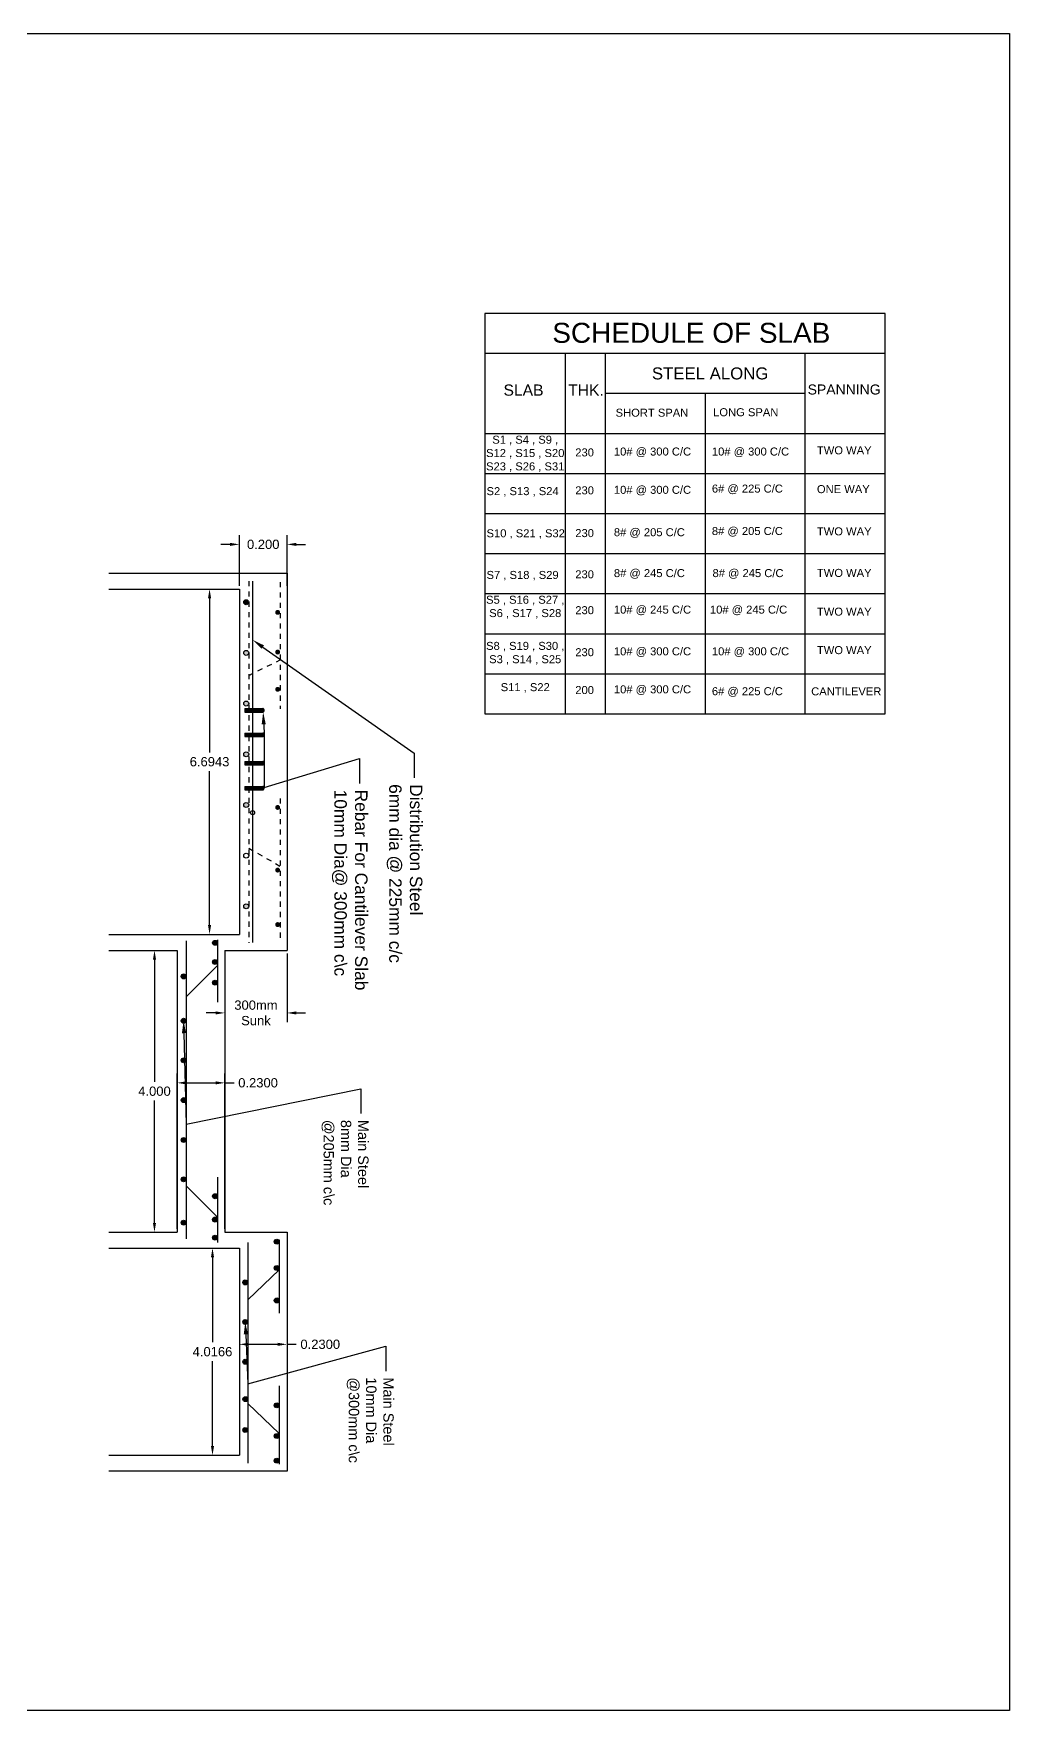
# Model space of a CAD drawing. Header units: millimetres. Extents: x 2788.9 to 2837.6, y 1448.2 to 1480.7.
# Drawn here: x 2818.7 to 2837.61, y 1448.24 to 1480.74 of the extents above; entities that cross this region are included whole.
import ezdxf
from ezdxf import colors
from ezdxf.entities.mleader import LeaderData, LeaderLine
from ezdxf.math import Vec2, Vec3

# ---------------------------------------------------------------- set-up
doc = ezdxf.new("R2010")
doc.units = ezdxf.units.MM
doc.linetypes.add('ACAD_ISO02W100', pattern=[15, 12, -3])
doc.linetypes.add('ACAD_ISO03W100', pattern=[30, 12, -18])
doc.layers.add('main steel', color=2, linetype='Continuous')
doc.styles.get("Standard").update_dxf_attribs({"font": 'arial.ttf'})
doc.dimstyles.get("Standard").update_dxf_attribs({"dimtxt": 0.18, "dimasz": 0.18, "dimexe": 0.18, "dimexo": 0.0625, "dimgap": 0.09, "dimtad": 0, "dimtih": 1, "dimtoh": 1, "dimdec": 4, "dimzin": 0, "dimdsep": 46, "dimtxsty": 'Standard', "dimcen": 0.09, "dimadec": 0, "dimazin": 0, "dimtfac": 1, "dimtdec": 4, "dimtofl": 0, "dimtmove": 0, "dimatfit": 3, "dimfxl": 1, "dimtolj": 1, "dimtzin": 0, "dimarcsym": 0})

# ---------------------------------------------------------------- blocks, each defined once
blk = doc.blocks.new('*U31')
blk.add_circle((0, 0), 0.0479)
blk = doc.blocks.new('*U33')
at = {"layer": 'main steel', "color": 0, "linetype": 'ByBlock', "lineweight": -2, "transparency": 16777216}
for p in [(0, 0), (0.982, 0), (1.964, 0), (2.947, 0), (3.929, 0), (4.911, 0), (5.893, 0)]:
    blk.add_blockref('*U31', p, dxfattribs=at)
blk = doc.blocks.new('*D40')
at = {"color": 0, "lineweight": -2, "transparency": 16777216}
for p, q in [((2822.689, 1470.038), (2822.689, 1471.021)), ((2823.612, 1470.038), (2823.612, 1471.021)), ((2822.509, 1470.841), (2822.329, 1470.841)), ((2823.792, 1470.841), (2823.972, 1470.841))]:
    blk.add_line(p, q, dxfattribs=at)
at = {"color": 0, "transparency": 16777216}
for points in [[(2822.509, 1470.871), (2822.509, 1470.811), (2822.689, 1470.841)], [(2823.792, 1470.871), (2823.792, 1470.811), (2823.612, 1470.841)]]:
    blk.add_solid(points, dxfattribs=at)
at = {"layer": 'Defpoints', "color": 0, "transparency": 16777216}
for p in [(2823.612, 1470.841), (2822.689, 1469.975), (2823.612, 1469.975)]:
    blk.add_point(p, dxfattribs=at)
at = {"color": 0, "transparency": 16777216, "insert": (2823.151, 1470.841), "char_height": 0.18, "attachment_point": 5}
blk.add_mtext('\\A1;0.200', dxfattribs=at)
blk = doc.blocks.new('*D41')
at = {"color": 0, "lineweight": -2, "transparency": 16777216}
for p, q in [((2820.224, 1469.975), (2822.291, 1469.975)), ((2822.111, 1469.795), (2822.111, 1466.81)), ((2822.111, 1463.461), (2822.111, 1466.446)), ((2820.224, 1463.281), (2822.291, 1463.281))]:
    blk.add_line(p, q, dxfattribs=at)
at = {"color": 0, "transparency": 16777216}
for points in [[(2822.081, 1469.795), (2822.141, 1469.795), (2822.111, 1469.975)], [(2822.081, 1463.461), (2822.141, 1463.461), (2822.111, 1463.281)]]:
    blk.add_solid(points, dxfattribs=at)
at = {"layer": 'Defpoints', "color": 0, "transparency": 16777216}
for p in [(2820.162, 1469.975), (2820.162, 1463.281), (2822.111, 1463.281)]:
    blk.add_point(p, dxfattribs=at)
at = {"color": 0, "transparency": 16777216, "insert": (2822.111, 1466.628), "char_height": 0.18, "attachment_point": 5}
blk.add_mtext('\\A1;6.6943', dxfattribs=at)
blk = doc.blocks.new('*D42')
at = {"color": 0, "lineweight": -2, "transparency": 16777216}
for p, q in [((2820.224, 1462.973), (2821.224, 1462.973)), ((2821.044, 1462.793), (2821.044, 1460.424)), ((2821.044, 1457.69), (2821.044, 1460.06)), ((2820.224, 1457.51), (2821.224, 1457.51))]:
    blk.add_line(p, q, dxfattribs=at)
at = {"color": 0, "transparency": 16777216}
for points in [[(2821.014, 1462.793), (2821.074, 1462.793), (2821.044, 1462.973)], [(2821.014, 1457.69), (2821.074, 1457.69), (2821.044, 1457.51)]]:
    blk.add_solid(points, dxfattribs=at)
at = {"layer": 'Defpoints', "color": 0, "transparency": 16777216}
for p in [(2820.162, 1462.973), (2821.044, 1462.973), (2820.162, 1457.51)]:
    blk.add_point(p, dxfattribs=at)
at = {"color": 0, "transparency": 16777216, "insert": (2821.044, 1460.242), "char_height": 0.18, "attachment_point": 5}
blk.add_mtext('\\A1;4.000', dxfattribs=at)
blk = doc.blocks.new('*D43')
at = {"color": 0, "lineweight": -2, "transparency": 16777216}
for p, q in [((2820.224, 1457.203), (2822.348, 1457.203)), ((2822.168, 1457.023), (2822.168, 1455.376)), ((2822.168, 1453.366), (2822.168, 1455.012)), ((2820.224, 1453.186), (2822.348, 1453.186))]:
    blk.add_line(p, q, dxfattribs=at)
at = {"color": 0, "transparency": 16777216}
for points in [[(2822.138, 1457.023), (2822.198, 1457.023), (2822.168, 1457.203)], [(2822.138, 1453.366), (2822.198, 1453.366), (2822.168, 1453.186)]]:
    blk.add_solid(points, dxfattribs=at)
at = {"layer": 'Defpoints', "color": 0, "transparency": 16777216}
for p in [(2820.162, 1457.203), (2820.162, 1453.186), (2822.168, 1453.186)]:
    blk.add_point(p, dxfattribs=at)
at = {"color": 0, "transparency": 16777216, "insert": (2822.168, 1455.194), "char_height": 0.18, "attachment_point": 5}
blk.add_mtext('\\A1;4.0166', dxfattribs=at)
blk = doc.blocks.new('*D44')
at = {"color": 0, "lineweight": -2, "transparency": 16777216}
for p, q in [((2822.408, 1462.91), (2822.408, 1461.58)), ((2823.612, 1462.91), (2823.612, 1461.58)), ((2822.228, 1461.76), (2822.048, 1461.76)), ((2823.792, 1461.76), (2823.972, 1461.76))]:
    blk.add_line(p, q, dxfattribs=at)
at = {"color": 0, "transparency": 16777216}
for points in [[(2822.228, 1461.79), (2822.228, 1461.73), (2822.408, 1461.76)], [(2823.792, 1461.79), (2823.792, 1461.73), (2823.612, 1461.76)]]:
    blk.add_solid(points, dxfattribs=at)
at = {"layer": 'Defpoints', "color": 0, "transparency": 16777216}
for p in [(2822.408, 1462.973), (2823.612, 1462.973), (2823.612, 1461.76)]:
    blk.add_point(p, dxfattribs=at)
at = {"color": 0, "transparency": 16777216, "insert": (2823.01, 1461.76), "char_height": 0.18, "attachment_point": 5}
blk.add_mtext('\\A1;300mm \\PSunk', dxfattribs=at)
blk = doc.blocks.new('*D45')
at = {"color": 0, "lineweight": -2, "transparency": 16777216}
for p, q in [((2821.484, 1457.573), (2821.484, 1460.585)), ((2821.664, 1460.405), (2822.228, 1460.405)), ((2822.408, 1457.573), (2822.408, 1460.585)), ((2822.408, 1460.405), (2822.588, 1460.405))]:
    blk.add_line(p, q, dxfattribs=at)
at = {"color": 0, "transparency": 16777216}
for points in [[(2821.664, 1460.435), (2821.664, 1460.375), (2821.484, 1460.405)], [(2822.228, 1460.435), (2822.228, 1460.375), (2822.408, 1460.405)]]:
    blk.add_solid(points, dxfattribs=at)
at = {"layer": 'Defpoints', "color": 0, "transparency": 16777216}
for p in [(2822.408, 1460.405), (2821.484, 1457.51), (2822.408, 1457.51)]:
    blk.add_point(p, dxfattribs=at)
at = {"color": 0, "transparency": 16777216, "insert": (2823.051, 1460.405), "char_height": 0.18, "attachment_point": 5}
blk.add_mtext('\\A1;0.2300', dxfattribs=at)
blk = doc.blocks.new('*D46')
at = {"color": 0, "lineweight": -2, "transparency": 16777216}
for p, q in [((2822.689, 1457.14), (2822.689, 1455.157)), ((2823.612, 1457.14), (2823.612, 1455.157)), ((2822.869, 1455.337), (2823.432, 1455.337)), ((2823.612, 1455.337), (2823.792, 1455.337))]:
    blk.add_line(p, q, dxfattribs=at)
at = {"color": 0, "transparency": 16777216}
for points in [[(2822.869, 1455.367), (2822.869, 1455.307), (2822.689, 1455.337)], [(2823.432, 1455.367), (2823.432, 1455.307), (2823.612, 1455.337)]]:
    blk.add_solid(points, dxfattribs=at)
at = {"layer": 'Defpoints', "color": 0, "transparency": 16777216}
for p in [(2822.689, 1457.203), (2823.612, 1457.203), (2823.612, 1455.337)]:
    blk.add_point(p, dxfattribs=at)
at = {"color": 0, "transparency": 16777216, "insert": (2824.256, 1455.337), "char_height": 0.18, "attachment_point": 5}
blk.add_mtext('\\A1;0.2300', dxfattribs=at)

msp = doc.modelspace()

# ---------------------------------------------------------------- hatches: boundary and pattern name
at = {"layer": 'main steel', "linetype": 'ACAD_ISO02W100'}
h = msp.add_hatch(color=256, dxfattribs=at)
h.dxf.hatch_style = 1
h.paths.add_polyline_path([(2822.82154, 1469.76768, 1), (2822.82154, 1469.67194, 1)])
h = msp.add_hatch(color=256, dxfattribs=at)
h.dxf.hatch_style = 1
h.paths.add_polyline_path([(2823.43061, 1469.57093, 1), (2823.43061, 1469.4752, 1)])
h = msp.add_hatch(color=256, dxfattribs=at)
h.dxf.hatch_style = 1
h.paths.add_polyline_path([(2822.82154, 1468.68975, 1), (2822.82154, 1468.78549, 1)])
h.paths.add_polyline_path([(2822.82154, 1467.70756, 1), (2822.82154, 1467.8033, 1)])
h.paths.add_polyline_path([(2822.82154, 1466.72537, 1), (2822.82154, 1466.82111, 1)])
h.paths.add_polyline_path([(2822.82154, 1465.74318, 1), (2822.82154, 1465.83892, 1)])
h.paths.add_polyline_path([(2822.82154, 1463.7788, 1), (2822.82154, 1463.87454, 1)])
h = msp.add_hatch(color=256, dxfattribs=at)
h.dxf.hatch_style = 1
h.paths.add_polyline_path([(2823.43061, 1468.80196, 1), (2823.43061, 1468.70623, 1)])
h = msp.add_hatch(color=256, dxfattribs=at)
h.dxf.hatch_style = 1
h.paths.add_polyline_path([(2823.43061, 1468.08003, 1), (2823.43061, 1467.98429, 1)])
h = msp.add_hatch(color=256, dxfattribs=at)
h.dxf.hatch_style = 1
h.paths.add_polyline_path([(2823.14619, 1467.59169, 0.68725529), (2823.14619, 1467.65864), (2822.86941, 1467.65864), (2822.86941, 1467.59169)])
h.paths.add_polyline_path([(2822.86941, 1467.59169), (2822.86941, 1467.65864), (2822.79341, 1467.65864), (2822.79341, 1467.59169)])
h = msp.add_hatch(color=256, dxfattribs=at)
h.dxf.hatch_style = 1
h.paths.add_polyline_path([(2823.14619, 1467.118, 0.68725529), (2823.14619, 1467.18494), (2822.86941, 1467.18494), (2822.86941, 1467.118)])
h.paths.add_polyline_path([(2822.86941, 1467.118), (2822.86941, 1467.18494), (2822.79341, 1467.18494), (2822.79341, 1467.118)])
h = msp.add_hatch(color=256, dxfattribs=at)
h.dxf.hatch_style = 1
h.paths.add_polyline_path([(2823.14619, 1466.56799, 0.68725529), (2823.14619, 1466.63494), (2822.86941, 1466.63494), (2822.86941, 1466.56799)])
h.paths.add_polyline_path([(2822.86941, 1466.56799), (2822.86941, 1466.63494), (2822.79341, 1466.63494), (2822.79341, 1466.56799)])
h = msp.add_hatch(color=256, dxfattribs=at)
h.dxf.hatch_style = 1
h.paths.add_polyline_path([(2823.14619, 1466.08423, 0.68725529), (2823.14619, 1466.15118), (2822.86941, 1466.15118), (2822.86941, 1466.08423)])
h.paths.add_polyline_path([(2822.86941, 1466.08423), (2822.86941, 1466.15118), (2822.79341, 1466.15118), (2822.79341, 1466.08423)])
h = msp.add_hatch(color=256, dxfattribs=at)
h.dxf.hatch_style = 1
h.paths.add_polyline_path([(2823.43061, 1465.79021, 1), (2823.43061, 1465.69447, 1)])
h = msp.add_hatch(color=256, dxfattribs=at)
h.dxf.hatch_style = 1
h.paths.add_polyline_path([(2823.43061, 1464.57556, 1), (2823.43061, 1464.47983, 1)])
h = msp.add_hatch(color=256, dxfattribs=at)
h.dxf.hatch_style = 1
h.paths.add_polyline_path([(2823.43061, 1463.51986, 1), (2823.43061, 1463.42412, 1)])
at = {"layer": 'main steel'}
h = msp.add_hatch(color=256, dxfattribs=at)
h.dxf.hatch_style = 1
edge = h.paths.add_edge_path()
edge.add_ellipse((2822.21795, 1463.11821), major_axis=(0, 0.04787), ratio=1, start_angle=0, end_angle=360)
h = msp.add_hatch(color=256, dxfattribs=at)
h.dxf.hatch_style = 1
edge = h.paths.add_edge_path()
edge.add_ellipse((2822.21795, 1462.74772), major_axis=(0, 0.04787), ratio=1, start_angle=0, end_angle=360)
h = msp.add_hatch(color=256, dxfattribs=at)
h.dxf.hatch_style = 1
edge = h.paths.add_edge_path()
edge.add_ellipse((2821.60876, 1462.4678), major_axis=(0, 0.04787), ratio=1, start_angle=0, end_angle=360)
h = msp.add_hatch(color=256, dxfattribs=at)
h.dxf.hatch_style = 1
edge = h.paths.add_edge_path()
edge.add_ellipse((2822.21795, 1462.34656), major_axis=(0, 0.04787), ratio=1, start_angle=0, end_angle=360)
h = msp.add_hatch(color=256, dxfattribs=at)
h.dxf.hatch_style = 1
edge = h.paths.add_edge_path()
edge.add_ellipse((2821.60876, 1461.60841), major_axis=(0, 0.04787), ratio=1, start_angle=0, end_angle=360)
h = msp.add_hatch(color=256, dxfattribs=at)
h.dxf.hatch_style = 1
edge = h.paths.add_edge_path()
edge.add_ellipse((2821.60876, 1460.84205), major_axis=(0, 0.04787), ratio=1, start_angle=0, end_angle=360)
h = msp.add_hatch(color=256, dxfattribs=at)
h.dxf.hatch_style = 1
edge = h.paths.add_edge_path()
edge.add_ellipse((2821.60876, 1460.07033), major_axis=(0, 0.04787), ratio=1, start_angle=0, end_angle=360)
h = msp.add_hatch(color=256, dxfattribs=at)
h.dxf.hatch_style = 1
edge = h.paths.add_edge_path()
edge.add_ellipse((2821.60876, 1459.29746), major_axis=(0, 0.04787), ratio=1, start_angle=0, end_angle=360)
h = msp.add_hatch(color=256, dxfattribs=at)
h.dxf.hatch_style = 1
edge = h.paths.add_edge_path()
edge.add_ellipse((2821.60876, 1458.53449), major_axis=(0, 0.04787), ratio=1, start_angle=0, end_angle=360)
h = msp.add_hatch(color=256, dxfattribs=at)
h.dxf.hatch_style = 1
edge = h.paths.add_edge_path()
edge.add_ellipse((2822.21795, 1458.20733), major_axis=(0, 0.04787), ratio=1, start_angle=0, end_angle=360)
h = msp.add_hatch(color=256, dxfattribs=at)
h.dxf.hatch_style = 1
edge = h.paths.add_edge_path()
edge.add_ellipse((2821.60876, 1457.69567), major_axis=(0, 0.04787), ratio=1, start_angle=0, end_angle=360)
h = msp.add_hatch(color=256, dxfattribs=at)
h.dxf.hatch_style = 1
edge = h.paths.add_edge_path()
edge.add_ellipse((2822.21795, 1457.75459), major_axis=(0, 0.04787), ratio=1, start_angle=0, end_angle=360)
h = msp.add_hatch(color=256, dxfattribs=at)
h.dxf.hatch_style = 1
edge = h.paths.add_edge_path()
edge.add_ellipse((2822.21795, 1457.40419), major_axis=(0, 0.04787), ratio=1, start_angle=0, end_angle=360)
h = msp.add_hatch(color=256, dxfattribs=at)
h.dxf.hatch_style = 1
edge = h.paths.add_edge_path()
edge.add_ellipse((2823.41258, 1457.3265), major_axis=(0, 0.04787), ratio=1, start_angle=0, end_angle=360)
h = msp.add_hatch(color=256, dxfattribs=at)
h.dxf.hatch_style = 1
edge = h.paths.add_edge_path()
edge.add_ellipse((2823.41258, 1456.81713), major_axis=(0, 0.04787), ratio=1, start_angle=0, end_angle=360)
h = msp.add_hatch(color=256, dxfattribs=at)
h.dxf.hatch_style = 1
edge = h.paths.add_edge_path()
edge.add_ellipse((2822.8034, 1456.53726), major_axis=(0, 0.04787), ratio=1, start_angle=0, end_angle=360)
h = msp.add_hatch(color=256, dxfattribs=at)
h.dxf.hatch_style = 1
edge = h.paths.add_edge_path()
edge.add_ellipse((2823.41258, 1456.18803), major_axis=(0, 0.04787), ratio=1, start_angle=0, end_angle=360)
h = msp.add_hatch(color=256, dxfattribs=at)
h.dxf.hatch_style = 1
edge = h.paths.add_edge_path()
edge.add_ellipse((2822.8034, 1455.7709), major_axis=(0, 0.04787), ratio=1, start_angle=0, end_angle=360)
h = msp.add_hatch(color=256, dxfattribs=at)
h.dxf.hatch_style = 1
edge = h.paths.add_edge_path()
edge.add_ellipse((2822.8034, 1454.99919), major_axis=(0, 0.04787), ratio=1, start_angle=0, end_angle=360)
h = msp.add_hatch(color=256, dxfattribs=at)
h.dxf.hatch_style = 1
edge = h.paths.add_edge_path()
edge.add_ellipse((2822.8051, 1454.27415), major_axis=(0, 0.04787), ratio=1, start_angle=0, end_angle=360)
h = msp.add_hatch(color=256, dxfattribs=at)
h.dxf.hatch_style = 1
edge = h.paths.add_edge_path()
edge.add_ellipse((2823.41258, 1454.15531), major_axis=(0, 0.04787), ratio=1, start_angle=0, end_angle=360)
h = msp.add_hatch(color=256, dxfattribs=at)
h.dxf.hatch_style = 1
edge = h.paths.add_edge_path()
edge.add_ellipse((2822.8034, 1453.6761), major_axis=(0, 0.04787), ratio=1, start_angle=0, end_angle=360)
h = msp.add_hatch(color=256, dxfattribs=at)
h.dxf.hatch_style = 1
edge = h.paths.add_edge_path()
edge.add_ellipse((2823.41258, 1453.56053), major_axis=(0, 0.04787), ratio=1, start_angle=0, end_angle=360)
h = msp.add_hatch(color=256, dxfattribs=at)
h.dxf.hatch_style = 1
edge = h.paths.add_edge_path()
edge.add_ellipse((2823.41258, 1453.08126), major_axis=(0, 0.04787), ratio=1, start_angle=0, end_angle=360)

# ---------------------------------------------------------------- linework, layer by layer
for p, q in [((2835.2026, 1475.31323), (2827.4478, 1475.31323)), ((2827.4478, 1475.31323), (2827.4478, 1467.55843)), ((2835.2026, 1467.55843), (2835.2026, 1475.31323)), ((2835.2026, 1474.53775), (2827.4478, 1474.53775)), ((2828.99876, 1474.53775), (2828.99876, 1467.55843)), ((2829.77424, 1474.53775), (2829.77424, 1467.55843)), ((2833.65164, 1467.55843), (2833.65164, 1474.53775)), ((2833.65164, 1473.76227), (2829.77424, 1473.76227)), ((2831.71294, 1473.76227), (2831.71294, 1467.55843)), ((2835.2026, 1472.98679), (2827.4478, 1472.98679)), ((2835.2026, 1472.21131), (2827.4478, 1472.21131)), ((2835.2026, 1471.43583), (2827.4478, 1471.43583)), ((2835.2026, 1470.66035), (2827.4478, 1470.66035)), ((2820.16196, 1470.28308), (2823.61248, 1470.28308)), ((2823.61248, 1470.28308), (2823.61248, 1462.97296)), ((2820.16196, 1469.97514), (2822.68867, 1469.97514)), ((2822.68867, 1469.97514), (2822.68867, 1463.28089)), ((2835.2026, 1469.88487), (2827.4478, 1469.88487)), ((2827.4478, 1469.10939), (2835.2026, 1469.10939)), ((2827.4478, 1468.33391), (2835.2026, 1468.33391)), ((2827.4478, 1467.55843), (2835.2026, 1467.55843)), ((2820.16196, 1463.28089), (2822.68867, 1463.28089)), ((2820.16196, 1462.97296), (2821.48371, 1462.97296)), ((2821.48371, 1462.97296), (2821.48371, 1457.51045)), ((2822.40752, 1462.97296), (2822.40752, 1457.51045)), ((2822.40752, 1462.97296), (2823.61248, 1462.97296)), ((2820.16196, 1457.51045), (2821.48371, 1457.51045)), ((2822.40752, 1457.51045), (2823.61248, 1457.51045)), ((2823.61248, 1457.51045), (2823.61248, 1452.87803)), ((2820.16196, 1457.20251), (2822.68867, 1457.20251)), ((2822.68867, 1457.20251), (2822.68867, 1453.18596)), ((2820.16196, 1453.18596), (2822.68867, 1453.18596)), ((2823.61248, 1452.87803), (2820.16196, 1452.87803))]:
    msp.add_line(p, q)
msp.add_lwpolyline([(2837.61006, 1448.24088), (2788.89047, 1448.24088), (2788.89047, 1480.74198), (2837.61006, 1480.74198)], close=True)
at = {"color": 7, "true_color": 0xffffff}
msp.add_circle((2822.9456, 1465.64073), 0.03931, dxfattribs=at)
at = {"layer": 'main steel', "linetype": 'ACAD_ISO03W100', "lineweight": 30, "ltscale": 0.005}
for p, q in [((2822.86941, 1470.12892), (2822.86941, 1463.12164)), ((2823.4786, 1470.10958), (2823.4786, 1467.65143)), ((2822.86941, 1468.30158), (2823.4786, 1468.60057)), ((2823.4786, 1465.91662), (2823.4786, 1463.14753)), ((2822.86941, 1464.95446), (2823.4786, 1464.60341))]:
    msp.add_line(p, q, dxfattribs=at)
at = {"layer": 'main steel', "color": 30, "true_color": 0xf26722}
msp.add_line((2822.9456, 1470.12993), (2822.9456, 1463.12526), dxfattribs=at)
at = {"layer": 'main steel', "linetype": 'ACAD_ISO02W100'}
for p, q in [((2822.79341, 1467.65864), (2823.14619, 1467.65864)), ((2822.79341, 1467.65864), (2822.79341, 1467.59169)), ((2822.79341, 1467.59169), (2823.14619, 1467.59169)), ((2822.79341, 1467.18494), (2823.14619, 1467.18494)), ((2822.79341, 1467.18494), (2822.79341, 1467.118)), ((2822.79341, 1467.118), (2823.14619, 1467.118)), ((2822.79341, 1466.63494), (2823.14619, 1466.63494)), ((2822.79341, 1466.63494), (2822.79341, 1466.56799)), ((2822.79341, 1466.56799), (2823.14619, 1466.56799)), ((2822.79341, 1466.15118), (2823.14619, 1466.15118)), ((2822.79341, 1466.15118), (2822.79341, 1466.08423)), ((2822.79341, 1466.08423), (2823.14619, 1466.08423))]:
    msp.add_line(p, q, dxfattribs=at)
at = {"layer": 'main steel', "lineweight": 30}
for p, q in [((2821.65663, 1463.15953), (2821.65663, 1457.38014)), ((2822.26582, 1463.17502), (2822.26582, 1461.97107)), ((2822.26582, 1458.57655), (2822.26582, 1457.3113)), ((2823.46045, 1457.36459), (2823.46045, 1455.93904)), ((2822.85127, 1457.31374), (2822.85127, 1453.03633)), ((2823.46045, 1454.53161), (2823.46045, 1453.01724))]:
    msp.add_line(p, q, dxfattribs=at)
at = {"layer": 'main steel'}
for p, q in [((2821.65663, 1462.07166), (2822.26582, 1462.68206)), ((2821.65663, 1458.41174), (2822.26582, 1457.80135)), ((2822.85127, 1456.19925), (2823.46045, 1456.78126)), ((2822.85127, 1454.18923), (2823.46045, 1453.60722))]:
    msp.add_line(p, q, dxfattribs=at)
at = {"layer": 'main steel', "linetype": 'ACAD_ISO02W100'}
for centre in [(2823.13334, 1467.62517), (2823.13334, 1467.15147), (2823.13334, 1466.60147), (2823.13334, 1466.1177)]:
    msp.add_arc(centre, 0.03585, 291.001998, 68.998002, dxfattribs=at)
at = {"layer": 'main steel'}
for centre in [(2822.21795, 1463.11821), (2822.21795, 1462.74772), (2821.60876, 1462.4678), (2822.21795, 1462.34656), (2821.60876, 1461.60841), (2821.60876, 1460.84205), (2821.60876, 1460.07033), (2821.60876, 1459.29746), (2821.60876, 1458.53449), (2822.21795, 1458.20733), (2821.60876, 1457.69567), (2822.21795, 1457.75459), (2822.21795, 1457.40419), (2823.41258, 1457.3265), (2823.41258, 1456.81713), (2822.8034, 1456.53726), (2823.41258, 1456.18803), (2822.8034, 1455.7709), (2822.8034, 1454.99919), (2822.8051, 1454.27415), (2823.41258, 1454.15531), (2822.8034, 1453.6761), (2823.41258, 1453.56053), (2823.41258, 1453.08126)]:
    msp.add_ellipse(centre, major_axis=(0.04787, 0), ratio=1, dxfattribs=at)

# ---------------------------------------------------------------- block references
at = {"layer": 'main steel', "linetype": 'ACAD_ISO02W100', "rotation": 270}
msp.add_blockref('*U33', (2822.82154, 1469.71981), dxfattribs=at)

# ---------------------------------------------------------------- texts
at = {"attachment_point": 1}
for s, width, heights, insert, char_height in [('SCHEDULE OF SLAB', 5.3505804, [0], (2828.75207, 1475.13525), 0.3877399), ('STEEL ALONG', 2.8173063, [0.25804], (2830.68177, 1474.27095), 0.2326439), ('SLAB', 1.2605755, [0], (2827.80664, 1473.94002), 0.217134), ('THK.', 1.2605755, [0], (2829.05963, 1473.94002), 0.217134), ('SPANNING', 1.2605755, [0], (2833.69981, 1473.94002), 0.19387), ('SHORT SPAN', 1.7049895, [0.39251], (2829.97903, 1473.47087), 0.155096), ('LONG SPAN', 1.2605755, [0], (2831.86874, 1473.47997), 0.155096), ('\\pxqc;S1 , S4 , S9 ,\\PS12 , S15 , S20\\PS23 , S26 , S31', 1.56007, [0.7856], (2827.4478, 1472.94743), 0.155096), ('230', 0.7754798, [0], (2829.19767, 1472.70133), 0.155096), (' 10# @ 300 C/C', 1.9386995, [0], (2829.88526, 1472.71825), 0.155096), (' 10# @ 300 C/C', 1.9386995, [0], (2831.78416, 1472.71825), 0.155096), ('TWO WAY ', 1.5509596, [0], (2833.8795, 1472.7416), 0.155096), (' 10# @ 300 C/C', 1.9386995, [0], (2829.88526, 1471.9762), 0.155096), (' 6# @ 225 C/C', 1.9386995, [0], (2831.78416, 1472.00009), 0.155096), ('ONE WAY ', 1.5509596, [0], (2833.8795, 1471.9894), 0.155096), ('S2 , S13 , S24 ', 1.56007, [0.7856], (2827.47813, 1471.95039), 0.155096), ('230', 0.7754798, [0], (2829.19767, 1471.96606), 0.155096), ('S10 , S21 , S32', 1.56007, [0.7856], (2827.47813, 1471.13379), 0.155096), ('230', 0.7754798, [0], (2829.19767, 1471.13764), 0.155096), (' 8# @ 205 C/C', 1.9386995, [0], (2829.88526, 1471.1541), 0.155096), (' 8# @ 205 C/C', 1.9386995, [0], (2831.78416, 1471.17799), 0.155096), ('TWO WAY ', 1.5509596, [0], (2833.8795, 1471.17106), 0.155096), (' 8# @ 245 C/C', 1.9386995, [0], (2829.88526, 1470.36199), 0.155096), (' 8# @ 245 C/C', 1.9386995, [0], (2831.7962, 1470.36199), 0.155096), ('TWO WAY ', 1.5509596, [0], (2833.8795, 1470.36572), 0.155096), ('S7 , S18 , S29', 1.56007, [0.7856], (2827.47813, 1470.32656), 0.155096), ('230', 0.7754798, [0], (2829.19767, 1470.3389), 0.155096), ('\\pxqc;S5 , S16 , S27 ,\\PS6 , S17 , S28', 1.56007, [0.7856], (2827.4478, 1469.84551), 0.155096), ('230', 0.7754798, [0], (2829.19767, 1469.64322), 0.155096), (' 10# @ 245 C/C', 1.9386995, [0], (2829.88526, 1469.65454), 0.155096), (' 10# @ 245 C/C', 1.9386995, [0], (2831.74639, 1469.65454), 0.155096), ('TWO WAY ', 1.5509596, [0], (2833.8795, 1469.61476), 0.155096), ('\\pxqc;S8 , S19 , S30 , \\PS3 , S14 , S25 ', 1.56007, [0.7856], (2827.4478, 1468.95149), 0.155096), ('230', 0.7754798, [0], (2829.19767, 1468.82892), 0.155096), (' 10# @ 300 C/C', 1.9386995, [0], (2829.88526, 1468.84584), 0.155096), (' 10# @ 300 C/C', 1.9386995, [0], (2831.78416, 1468.84584), 0.155096), ('TWO WAY ', 1.5509596, [0], (2833.8795, 1468.86919), 0.155096), ('\\pxqc;S11 , S22', 1.56007, [0.7856], (2827.4478, 1468.15162), 0.155096), ('200', 0.7754798, [0], (2829.19767, 1468.09555), 0.155096), (' 10# @ 300 C/C', 1.9386995, [0], (2829.88526, 1468.10932), 0.155096), (' 6# @ 225 C/C', 1.9386995, [0], (2831.78416, 1468.07263), 0.155096), ('CANTILEVER ', 1.5509596, [0], (2833.76796, 1468.0704), 0.155096)]:
    msp.add_mtext_dynamic_manual_height_columns(s, width=width, gutter_width=0.77548, heights=heights, dxfattribs=dict(at, insert=insert, char_height=char_height))

# ---------------------------------------------------------------- dimensions: what is measured, and where the dimension line sits
for base, p1, p2, text, picture, middle in [((2823.61248, 1470.84073), (2822.68867, 1469.97514), (2823.61248, 1469.97514), '0.200', '*D40', (2823.15058, 1470.84073)), ((2822.40752, 1460.40511), (2821.48371, 1457.51045), (2822.40752, 1457.51045), '0.2300', '*D45', (2823.05084, 1460.40511)), ((2823.61248, 1455.33664), (2822.68867, 1457.20251), (2823.61248, 1457.20251), '0.2300', '*D46', (2824.2558, 1455.33664))]:
    dim = msp.add_linear_dim(base=base, p1=p1, p2=p2, text=text, dimstyle='Standard')
    dim.commit()
    dim.dimension.update_dxf_attribs({"geometry": picture, "text_midpoint": middle})
for base, p1, p2, picture, middle in [((2822.1111382, 1463.2808937), (2820.1619573, 1469.9751443), (2820.1619573, 1463.2808937), '*D41', (2822.1111382, 1466.628019)), ((2822.1680974, 1453.1859637), (2820.1619573, 1457.2025141), (2820.1619573, 1453.1859637), '*D43', (2822.1680974, 1455.1942389))]:
    dim = msp.add_linear_dim(base=base, p1=p1, p2=p2, angle=270, dimstyle='Standard')
    dim.commit()
    dim.dimension.update_dxf_attribs({"geometry": picture, "text_midpoint": middle})
dim = msp.add_linear_dim(base=(2821.04434, 1462.97296), p1=(2820.16196, 1457.51045), p2=(2820.16196, 1462.97296), angle=270, text='4.000', dimstyle='Standard')
dim.commit()
dim.dimension.update_dxf_attribs({"geometry": '*D42', "text_midpoint": (2821.04434, 1460.2417)})
dim = msp.add_linear_dim(base=(2823.61248, 1461.76024), p1=(2822.40752, 1462.97296), p2=(2823.61248, 1462.97296), text='300mm \\PSunk', dimstyle='Standard')
dim.commit()
dim.dimension.update_dxf_attribs({"geometry": '*D44', "text_midpoint": (2823.01, 1461.76024), "dimtype": 160})

# ---------------------------------------------------------------- leaders
ml = msp.add_multileader_mtext('Standard')
ml.set_content('Distribution Steel\\P6mm dia @ 225mm c/c', color=256)
ml.set_leader_properties()
ml.build(insert=Vec2(0, 0))
ml.multileader.update_dxf_attribs({"dogleg_length": 0.36, "arrow_head_size": 0.24099})
ctx = ml.context
ctx.base_point, ctx.char_height, ctx.arrow_head_size, ctx.landing_gap_size, ctx.plane_origin, ctx.plane_x_axis, ctx.plane_y_axis = Vec3(2826.07817, 1466.31499), 0.240993, 0.24099, 0.1205, Vec3(2822.9456, 1468.98972), Vec3(0, -1), Vec3(1, 0)
notes = []
notes.append((ctx, [(0, (1, 1, 0), (2826.07817, 1466.79698), (0, -1), 0.48199, [(0, [(2822.9456, 1468.98972)], 0, [])])]))
ctx.mtext.insert, ctx.mtext.text_direction, ctx.mtext.rotation, ctx.mtext.flow_direction = Vec3(2826.23409, 1466.1945), Vec3(0, -1), 4.71238898, 5
ml = msp.add_multileader_mtext('Standard')
ml.set_content('Rebar For Cantilever Slab 10mm Dia@ 300mm c\\\\c', color=256)
ml.set_leader_properties()
ml.build(insert=Vec2(0, 0))
ml.multileader.update_dxf_attribs({"dogleg_length": 0.36, "arrow_head_size": 0.24099})
ctx = ml.context
ctx.base_point, ctx.char_height, ctx.arrow_head_size, ctx.landing_gap_size, ctx.plane_origin, ctx.plane_x_axis, ctx.plane_y_axis = Vec3(2825.01581, 1466.20877), 0.240993, 0.24099, 0.1205, Vec3(2823.16919, 1467.62566), Vec3(0, -1), Vec3(1, 0)
notes.append((ctx, [(0, (1, 1, 0), (2825.01581, 1466.69075), (0, -1), 0.48199, [(3, [(2823.14988, 1467.59335), (2823.16919, 1467.15147), (2823.16919, 1466.60147), (2823.16738, 1466.12896)], 0, [])])]))
ctx.mtext.insert, ctx.mtext.text_direction, ctx.mtext.rotation, ctx.mtext.width, ctx.mtext.flow_direction = Vec3(2825.17173, 1466.08827), Vec3(0, -1), 4.71238898, 4.7965549, 5
ml = msp.add_multileader_mtext('Standard')
ml.set_content('{\\H0.83333x;Main Steel \\P8mm Dia @205mm c\\\\c} ', color=256)
ml.set_leader_properties()
ml.build(insert=Vec2(0, 0))
ml.multileader.update_dxf_attribs({"dogleg_length": 0.36, "arrow_head_size": 0.24099})
ctx = ml.context
ctx.base_point, ctx.char_height, ctx.arrow_head_size, ctx.landing_gap_size, ctx.plane_origin, ctx.plane_x_axis, ctx.plane_y_axis = Vec3(2825.04089, 1459.80795), 0.240993, 0.24099, 0.1205, Vec3(2821.60876, 1461.60841), Vec3(0, -1), Vec3(1, 0)
notes.append((ctx, [(0, (1, 1, 0), (2825.04089, 1460.28993), (0, -1), 0.48199, [(1, [(2821.60876, 1461.60841), (2821.65663, 1459.60541)], 0, [])])]))
ctx.mtext.insert, ctx.mtext.text_direction, ctx.mtext.rotation, ctx.mtext.width, ctx.mtext.flow_direction = Vec3(2825.19091, 1459.68745), Vec3(0, -1), 4.71238898, 2.0754072, 5
ml = msp.add_multileader_mtext('Standard')
ml.set_content('{\\H0.83333x;Main Steel \\P10mm Dia @300mm c\\\\c\\H1.2x; }', color=256)
ml.set_leader_properties()
ml.build(insert=Vec2(0, 0))
ml.multileader.update_dxf_attribs({"dogleg_length": 0.36, "arrow_head_size": 0.24099})
ctx = ml.context
ctx.base_point, ctx.char_height, ctx.arrow_head_size, ctx.landing_gap_size, ctx.plane_origin, ctx.plane_x_axis, ctx.plane_y_axis = Vec3(2825.52922, 1454.81702), 0.240993, 0.24099, 0.1205, Vec3(2822.8034, 1455.7709), Vec3(0, -1), Vec3(1, 0)
notes.append((ctx, [(0, (1, 1, 0), (2825.52922, 1455.29901), (0, -1), 0.48199, [(1, [(2822.8034, 1455.7709), (2822.85127, 1454.57179)], 0, [])])]))
ctx.mtext.insert, ctx.mtext.text_direction, ctx.mtext.rotation, ctx.mtext.width, ctx.mtext.flow_direction = Vec3(2825.67924, 1454.69652), Vec3(0, -1), 4.71238898, 1.8736554, 5
for ctx, leaders in notes:
    for number, flags, end, landing, length, lines in leaders:
        leader = LeaderData()
        leader.index, (leader.has_last_leader_line, leader.has_dogleg_vector, leader.attachment_direction) = number, flags
        leader.last_leader_point, leader.dogleg_vector, leader.dogleg_length = Vec3(end), Vec3(landing), length
        for number, points, colour, breaks in lines:
            line = LeaderLine()
            line.index, line.vertices, line.color, line.breaks = number, Vec3.list(points), colors.encode_raw_color(colour), breaks
            leader.lines.append(line)
        ctx.leaders.append(leader)

doc.saveas('drawing.dxf')
